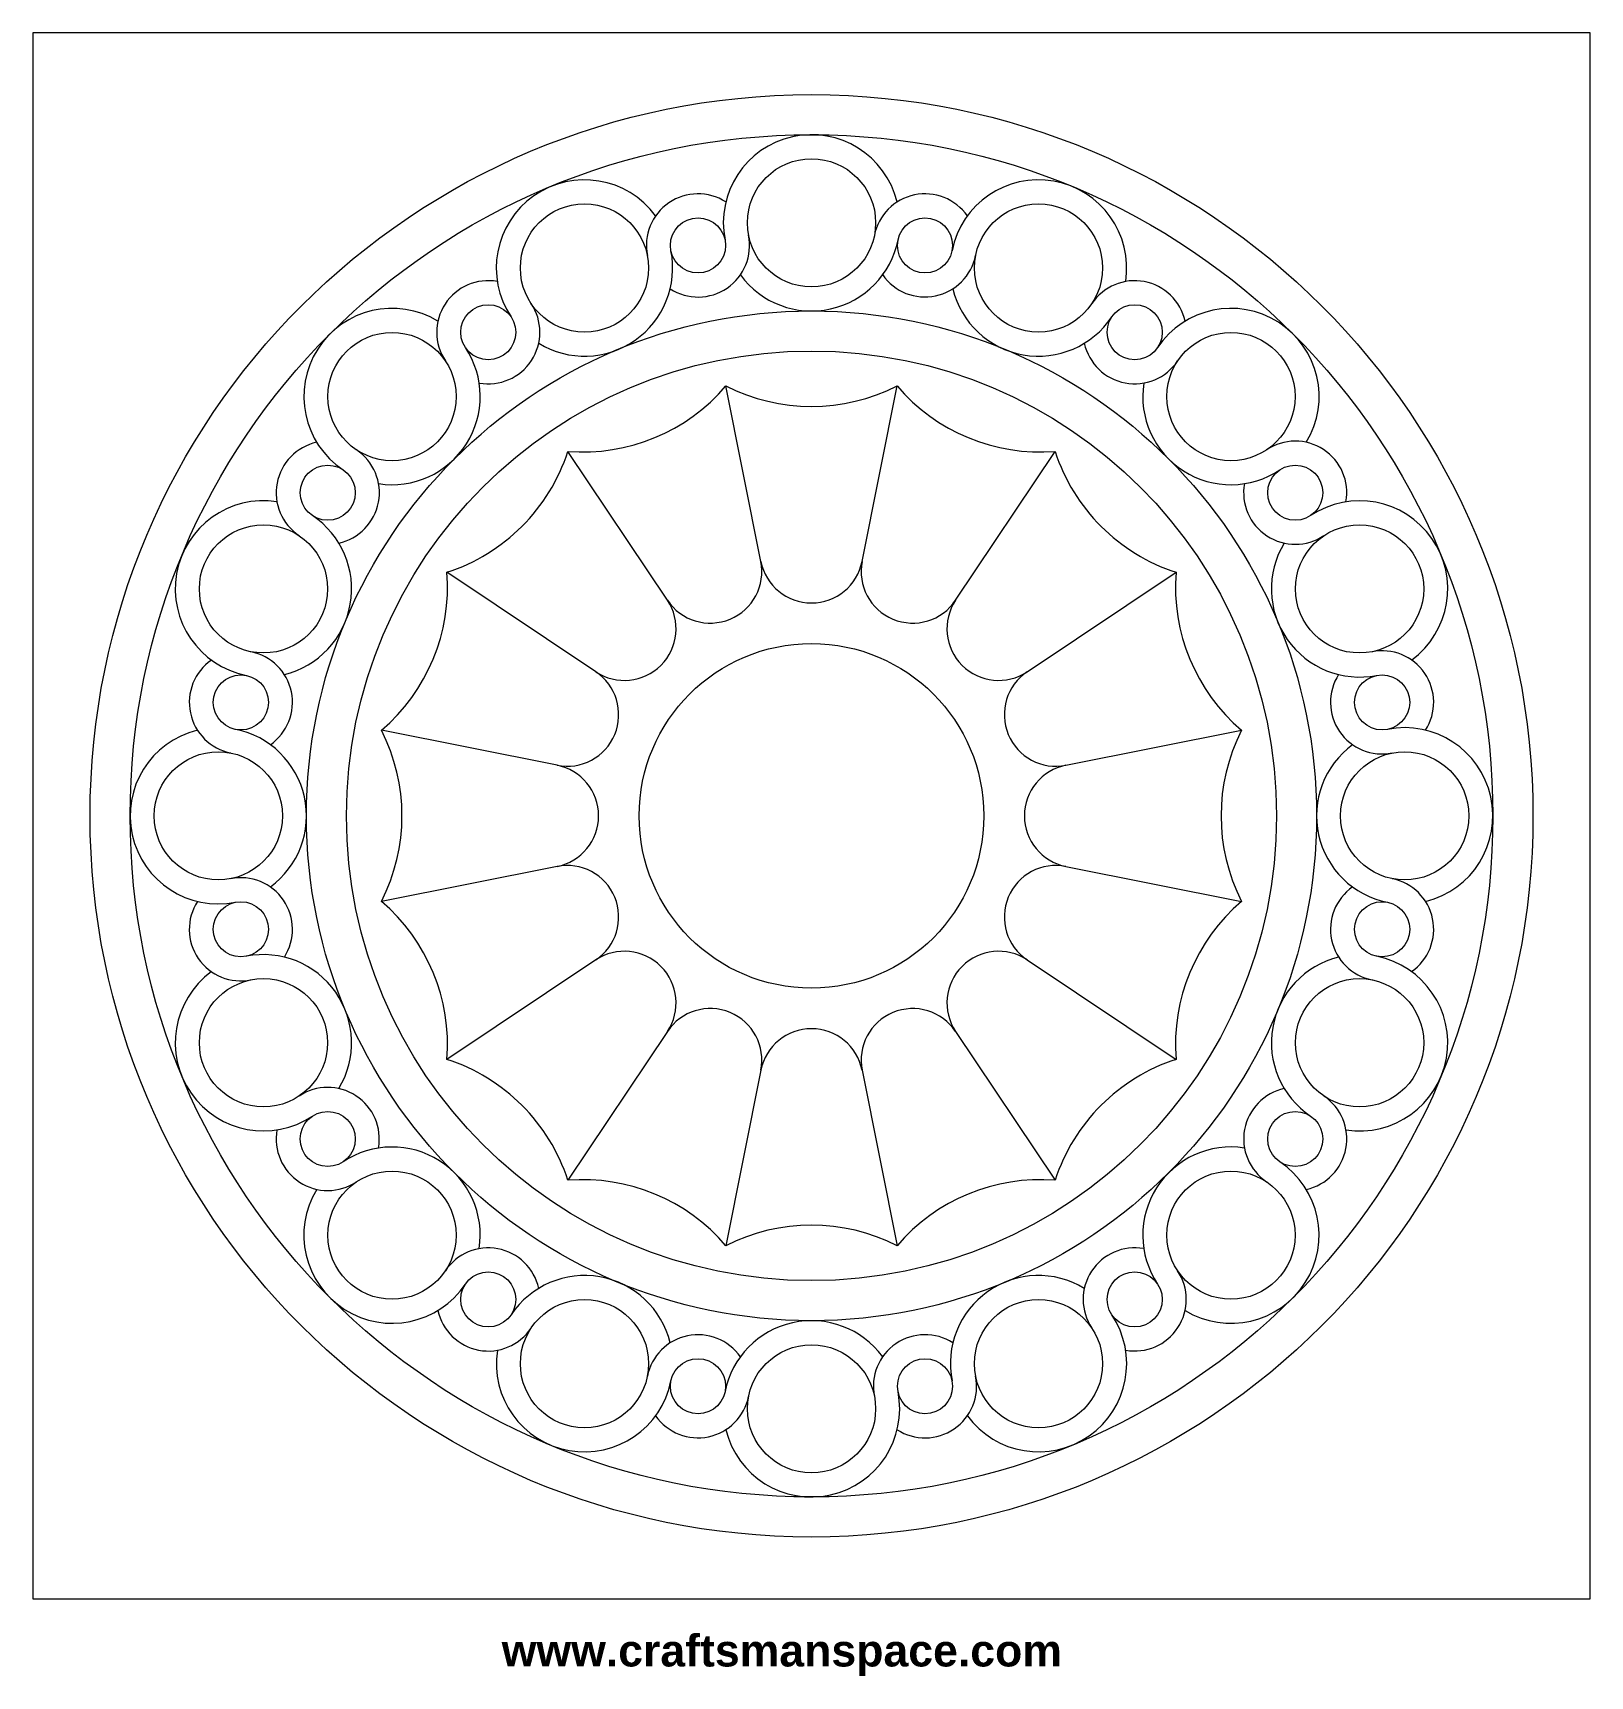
# Model space of a CAD drawing. Header units: millimetres. Extents: x -98 to 98, y -10 to 196.
import ezdxf

# ---------------------------------------------------------------- set-up
doc = ezdxf.new("R2010")
doc.units = ezdxf.units.MM
doc.header["$MEASUREMENT"] = 0
doc.layers.add('Layer 1', color=7, linetype='Continuous')

msp = doc.modelspace()

# ---------------------------------------------------------------- linework, layer by layer
at = {"layer": 'Layer 1', "lineweight": 20}
msp.add_lwpolyline([(-97.54, -0.57), (97.53, -0.57), (97.53, 195.66), (-97.54, 195.66), (-97.54, -0.57)], close=True, dxfattribs=at)
at = {"layer": 'Layer 1', "lineweight": 9}
for points, knots in [([(90.37, 97.54), (90.37, 147.46), (49.91, 187.92), (-0.01, 187.92), (-0.01, 187.92), (-49.92, 187.92), (-90.38, 147.46), (-90.38, 97.54), (-90.38, 97.54), (-90.38, 47.63), (-49.92, 7.17), (-0.01, 7.17), (-0.01, 7.17), (49.91, 7.17), (90.37, 47.63), (90.37, 97.54)], [0, 0, 0, 0, 0.2, 0.2, 0.2, 0.2, 0.4, 0.4, 0.4, 0.4, 0.6, 0.6, 0.6, 0.6, 1, 1, 1, 1]), ([(10.73, 174.47), (9.3, 180.3), (3.48, 183.94), (-2.39, 182.64), (-2.39, 182.64), (-8.26, 181.34), (-12.01, 175.59), (-10.84, 169.7)], [0, 0, 0, 0, 0.333333, 0.333333, 0.333333, 0.333333, 1, 1, 1, 1]), ([(85.35, 97.54), (85.35, 144.68), (47.13, 182.9), (-0.01, 182.9), (-0.01, 182.9), (-47.15, 182.9), (-85.36, 144.68), (-85.36, 97.54), (-85.36, 97.54), (-85.36, 50.4), (-47.15, 12.19), (-0.01, 12.19), (-0.01, 12.19), (47.13, 12.19), (85.35, 50.4), (85.35, 97.54)], [0, 0, 0, 0, 0.2, 0.2, 0.2, 0.2, 0.4, 0.4, 0.4, 0.4, 0.6, 0.6, 0.6, 0.6, 1, 1, 1, 1]), ([(8.03, 171.85), (8.03, 176.29), (4.43, 179.89), (-0.01, 179.89), (-0.01, 179.89), (-4.44, 179.89), (-8.04, 176.29), (-8.04, 171.85), (-8.04, 171.85), (-8.04, 167.42), (-4.44, 163.82), (-0.01, 163.82), (-0.01, 163.82), (4.43, 163.82), (8.03, 167.42), (8.03, 171.85)], [0, 0, 0, 0, 0.2, 0.2, 0.2, 0.2, 0.4, 0.4, 0.4, 0.4, 0.6, 0.6, 0.6, 0.6, 1, 1, 1, 1]), ([(-19.53, 172.72), (-23.08, 177.57), (-29.85, 178.69), (-34.77, 175.25), (-34.77, 175.25), (-39.7, 171.8), (-40.97, 165.06), (-37.63, 160.06)], [0, 0, 0, 0, 0.333333, 0.333333, 0.333333, 0.333333, 1, 1, 1, 1]), ([(39.35, 164.5), (40.27, 170.44), (36.27, 176.03), (30.35, 177.07), (30.35, 177.07), (24.44, 178.12), (18.77, 174.24), (17.6, 168.35)], [0, 0, 0, 0, 0.333333, 0.333333, 0.333333, 0.333333, 1, 1, 1, 1]), ([(-10.74, 174.47), (-12.92, 175.86), (-15.73, 175.82), (-17.87, 174.36), (-17.87, 174.36), (-20.01, 172.9), (-21.07, 170.3), (-20.56, 167.76)], [0, 0, 0, 0, 0.333333, 0.333333, 0.333333, 0.333333, 1, 1, 1, 1]), ([(19.52, 172.72), (18.03, 174.84), (15.43, 175.88), (12.89, 175.35), (12.89, 175.35), (10.35, 174.82), (8.38, 172.83), (7.87, 170.29)], [0, 0, 0, 0, 0.333333, 0.333333, 0.333333, 0.333333, 1, 1, 1, 1]), ([(-20.41, 166.2), (-20.41, 170.63), (-24.01, 174.23), (-28.44, 174.23), (-28.44, 174.23), (-32.88, 174.23), (-36.48, 170.63), (-36.48, 166.2), (-36.48, 166.2), (-36.48, 161.76), (-32.88, 158.16), (-28.44, 158.16), (-28.44, 158.16), (-24.01, 158.16), (-20.41, 161.76), (-20.41, 166.2)], [0, 0, 0, 0, 0.2, 0.2, 0.2, 0.2, 0.4, 0.4, 0.4, 0.4, 0.6, 0.6, 0.6, 0.6, 1, 1, 1, 1]), ([(36.46, 166.2), (36.46, 170.63), (32.87, 174.23), (28.43, 174.23), (28.43, 174.23), (23.99, 174.23), (20.4, 170.63), (20.4, 166.2), (20.4, 166.2), (20.4, 161.76), (23.99, 158.16), (28.43, 158.16), (28.43, 158.16), (32.87, 158.16), (36.46, 161.76), (36.46, 166.2)], [0, 0, 0, 0, 0.2, 0.2, 0.2, 0.2, 0.4, 0.4, 0.4, 0.4, 0.6, 0.6, 0.6, 0.6, 1, 1, 1, 1]), ([(-10.77, 169.02), (-10.77, 170.93), (-12.32, 172.48), (-14.22, 172.48), (-14.22, 172.48), (-16.13, 172.48), (-17.68, 170.93), (-17.68, 169.02), (-17.68, 169.02), (-17.68, 167.12), (-16.13, 165.57), (-14.22, 165.57), (-14.22, 165.57), (-12.32, 165.57), (-10.77, 167.12), (-10.77, 169.02)], [0, 0, 0, 0, 0.2, 0.2, 0.2, 0.2, 0.4, 0.4, 0.4, 0.4, 0.6, 0.6, 0.6, 0.6, 1, 1, 1, 1]), ([(17.66, 169.02), (17.66, 170.93), (16.12, 172.48), (14.21, 172.48), (14.21, 172.48), (12.31, 172.48), (10.76, 170.93), (10.76, 169.02), (10.76, 169.02), (10.76, 167.12), (12.31, 165.57), (14.21, 165.57), (14.21, 165.57), (16.12, 165.57), (17.66, 167.12), (17.66, 169.02)], [0, 0, 0, 0, 0.2, 0.2, 0.2, 0.2, 0.4, 0.4, 0.4, 0.4, 0.6, 0.6, 0.6, 0.6, 1, 1, 1, 1]), ([(-17.71, 163.58), (-15.53, 162.18), (-12.72, 162.22), (-10.58, 163.68), (-10.58, 163.68), (-8.44, 165.15), (-7.38, 167.74), (-7.89, 170.29)], [0, 0, 0, 0, 0.333333, 0.333333, 0.333333, 0.333333, 1, 1, 1, 1]), ([(-8.92, 165.33), (-6.33, 161.79), (-1.9, 160.12), (2.38, 161.07), (2.38, 161.07), (6.66, 162.01), (9.97, 165.4), (10.83, 169.7)], [0, 0, 0, 0, 0.333333, 0.333333, 0.333333, 0.333333, 1, 1, 1, 1]), ([(-34.18, 156.76), (-30.44, 154.48), (-25.7, 154.63), (-22.11, 157.14), (-22.11, 157.14), (-18.52, 159.66), (-16.75, 164.05), (-17.61, 168.35)], [0, 0, 0, 0, 0.333333, 0.333333, 0.333333, 0.333333, 1, 1, 1, 1]), ([(8.91, 165.33), (10.39, 163.2), (13, 162.17), (15.53, 162.7), (15.53, 162.7), (18.07, 163.23), (20.05, 165.22), (20.55, 167.76)], [0, 0, 0, 0, 0.333333, 0.333333, 0.333333, 0.333333, 1, 1, 1, 1]), ([(-39.36, 164.5), (-41.91, 164.96), (-44.49, 163.85), (-45.91, 161.68), (-45.91, 161.68), (-47.32, 159.51), (-47.31, 156.71), (-45.87, 154.55)], [0, 0, 0, 0, 0.333333, 0.333333, 0.333333, 0.333333, 1, 1, 1, 1]), ([(46.8, 159.53), (46.24, 162.06), (44.23, 164.01), (41.68, 164.49), (41.68, 164.49), (39.14, 164.97), (36.55, 163.89), (35.11, 161.73)], [0, 0, 0, 0, 0.333333, 0.333333, 0.333333, 0.333333, 1, 1, 1, 1]), ([(17.7, 163.58), (18.74, 159.32), (22.19, 156.08), (26.51, 155.32), (26.51, 155.32), (30.82, 154.56), (35.18, 156.42), (37.61, 160.06)], [0, 0, 0, 0, 0.333333, 0.333333, 0.333333, 0.333333, 1, 1, 1, 1]), ([(-46.81, 159.53), (-51.94, 162.65), (-58.63, 161.09), (-61.86, 156.03), (-61.86, 156.03), (-65.09, 150.96), (-63.68, 144.24), (-58.69, 140.9)], [0, 0, 0, 0, 0.333333, 0.333333, 0.333333, 0.333333, 1, 1, 1, 1]), ([(63.26, 97.54), (63.26, 132.48), (34.93, 160.81), (-0.01, 160.81), (-0.01, 160.81), (-34.94, 160.81), (-63.27, 132.48), (-63.27, 97.54), (-63.27, 97.54), (-63.27, 62.61), (-34.95, 34.28), (-0.01, 34.28), (-0.01, 34.28), (34.93, 34.28), (63.26, 62.6), (63.26, 97.54)], [0, 0, 0, 0, 0.2, 0.2, 0.2, 0.2, 0.4, 0.4, 0.4, 0.4, 0.6, 0.6, 0.6, 0.6, 1, 1, 1, 1]), ([(-37.05, 158.14), (-37.05, 160.05), (-38.59, 161.59), (-40.5, 161.59), (-40.5, 161.59), (-42.4, 161.59), (-43.95, 160.05), (-43.95, 158.14), (-43.95, 158.14), (-43.95, 156.24), (-42.4, 154.69), (-40.5, 154.69), (-40.5, 154.69), (-38.59, 154.69), (-37.05, 156.24), (-37.05, 158.14)], [0, 0, 0, 0, 0.2, 0.2, 0.2, 0.2, 0.4, 0.4, 0.4, 0.4, 0.6, 0.6, 0.6, 0.6, 1, 1, 1, 1]), ([(-41.63, 151.78), (-39.08, 151.32), (-36.51, 152.43), (-35.09, 154.6), (-35.09, 154.6), (-33.67, 156.77), (-33.68, 159.58), (-35.12, 161.73)], [0, 0, 0, 0, 0.333333, 0.333333, 0.333333, 0.333333, 1, 1, 1, 1]), ([(43.94, 158.14), (43.94, 160.05), (42.39, 161.59), (40.48, 161.59), (40.48, 161.59), (38.58, 161.59), (37.03, 160.05), (37.03, 158.14), (37.03, 158.14), (37.03, 156.24), (38.58, 154.69), (40.48, 154.69), (40.48, 154.69), (42.39, 154.69), (43.94, 156.24), (43.94, 158.14)], [0, 0, 0, 0, 0.2, 0.2, 0.2, 0.2, 0.4, 0.4, 0.4, 0.4, 0.6, 0.6, 0.6, 0.6, 1, 1, 1, 1]), ([(61.98, 144.35), (65.1, 149.48), (63.54, 156.17), (58.48, 159.4), (58.48, 159.4), (53.41, 162.63), (46.69, 161.22), (43.35, 156.22)], [0, 0, 0, 0, 0.333333, 0.333333, 0.333333, 0.333333, 1, 1, 1, 1]), ([(-44.52, 150.09), (-44.52, 154.52), (-48.11, 158.12), (-52.55, 158.12), (-52.55, 158.12), (-56.99, 158.12), (-60.58, 154.52), (-60.58, 150.09), (-60.58, 150.09), (-60.58, 145.65), (-56.99, 142.05), (-52.55, 142.05), (-52.55, 142.05), (-48.11, 142.05), (-44.52, 145.65), (-44.52, 150.09)], [0, 0, 0, 0, 0.2, 0.2, 0.2, 0.2, 0.4, 0.4, 0.4, 0.4, 0.6, 0.6, 0.6, 0.6, 1, 1, 1, 1]), ([(34.17, 156.76), (34.73, 154.23), (36.74, 152.27), (39.28, 151.79), (39.28, 151.79), (41.83, 151.31), (44.42, 152.4), (45.86, 154.55)], [0, 0, 0, 0, 0.333333, 0.333333, 0.333333, 0.333333, 1, 1, 1, 1]), ([(60.57, 150.09), (60.57, 154.52), (56.97, 158.12), (52.54, 158.12), (52.54, 158.12), (48.1, 158.12), (44.5, 154.52), (44.5, 150.09), (44.5, 150.09), (44.5, 145.65), (48.1, 142.05), (52.54, 142.05), (52.54, 142.05), (56.97, 142.05), (60.57, 145.65), (60.57, 150.09)], [0, 0, 0, 0, 0.2, 0.2, 0.2, 0.2, 0.4, 0.4, 0.4, 0.4, 0.6, 0.6, 0.6, 0.6, 1, 1, 1, 1]), ([(58.24, 97.54), (58.24, 129.71), (32.16, 155.79), (-0.01, 155.79), (-0.01, 155.79), (-32.17, 155.79), (-58.25, 129.71), (-58.25, 97.54), (-58.25, 97.54), (-58.25, 65.38), (-32.17, 39.3), (-0.01, 39.3), (-0.01, 39.3), (32.16, 39.3), (58.24, 65.38), (58.24, 97.54)], [0, 0, 0, 0, 0.2, 0.2, 0.2, 0.2, 0.4, 0.4, 0.4, 0.4, 0.6, 0.6, 0.6, 0.6, 1, 1, 1, 1]), ([(-54.24, 139.17), (-49.91, 138.5), (-45.59, 140.45), (-43.24, 144.15), (-43.24, 144.15), (-40.88, 147.84), (-40.93, 152.58), (-43.37, 156.22)], [0, 0, 0, 0, 0.333333, 0.333333, 0.333333, 0.333333, 1, 1, 1, 1]), ([(41.62, 151.78), (40.95, 147.45), (42.9, 143.13), (46.6, 140.77), (46.6, 140.77), (50.29, 138.42), (55.03, 138.47), (58.67, 140.9)], [0, 0, 0, 0, 0.333333, 0.333333, 0.333333, 0.333333, 1, 1, 1, 1]), ([(-61.99, 144.35), (-64.52, 143.79), (-66.47, 141.78), (-66.96, 139.23), (-66.96, 139.23), (-67.44, 136.69), (-66.35, 134.1), (-64.19, 132.66)], [0, 0, 0, 0, 0.333333, 0.333333, 0.333333, 0.333333, 1, 1, 1, 1]), ([(66.95, 136.9), (67.41, 139.45), (66.3, 142.02), (64.13, 143.44), (64.13, 143.44), (61.96, 144.86), (59.16, 144.85), (57, 143.41)], [0, 0, 0, 0, 0.333333, 0.333333, 0.333333, 0.333333, 1, 1, 1, 1]), ([(-59.22, 131.72), (-56.69, 132.28), (-54.73, 134.29), (-54.25, 136.83), (-54.25, 136.83), (-53.77, 139.38), (-54.86, 141.97), (-57.01, 143.41)], [0, 0, 0, 0, 0.333333, 0.333333, 0.333333, 0.333333, 1, 1, 1, 1]), ([(-57.15, 138.03), (-57.15, 139.94), (-58.7, 141.49), (-60.6, 141.49), (-60.6, 141.49), (-62.51, 141.49), (-64.06, 139.94), (-64.06, 138.03), (-64.06, 138.03), (-64.06, 136.13), (-62.51, 134.58), (-60.6, 134.58), (-60.6, 134.58), (-58.7, 134.58), (-57.15, 136.13), (-57.15, 138.03)], [0, 0, 0, 0, 0.2, 0.2, 0.2, 0.2, 0.4, 0.4, 0.4, 0.4, 0.6, 0.6, 0.6, 0.6, 1, 1, 1, 1]), ([(64.04, 138.03), (64.04, 139.94), (62.5, 141.49), (60.59, 141.49), (60.59, 141.49), (58.69, 141.49), (57.14, 139.94), (57.14, 138.03), (57.14, 138.03), (57.14, 136.13), (58.69, 134.58), (60.59, 134.58), (60.59, 134.58), (62.5, 134.58), (64.04, 136.13), (64.04, 138.03)], [0, 0, 0, 0, 0.2, 0.2, 0.2, 0.2, 0.4, 0.4, 0.4, 0.4, 0.6, 0.6, 0.6, 0.6, 1, 1, 1, 1]), ([(54.23, 139.17), (53.77, 136.62), (54.88, 134.04), (57.05, 132.63), (57.05, 132.63), (59.22, 131.21), (62.03, 131.22), (64.18, 132.66)], [0, 0, 0, 0, 0.333333, 0.333333, 0.333333, 0.333333, 1, 1, 1, 1]), ([(75.17, 117.07), (80.02, 120.61), (81.14, 127.39), (77.7, 132.31), (77.7, 132.31), (74.25, 137.24), (67.51, 138.5), (62.51, 135.16)], [0, 0, 0, 0, 0.333333, 0.333333, 0.333333, 0.333333, 1, 1, 1, 1]), ([(-66.97, 136.9), (-72.9, 137.82), (-78.49, 133.82), (-79.54, 127.9), (-79.54, 127.9), (-80.58, 121.99), (-76.71, 116.32), (-70.81, 115.15)], [0, 0, 0, 0, 0.333333, 0.333333, 0.333333, 0.333333, 1, 1, 1, 1]), ([(-60.62, 125.98), (-60.62, 130.42), (-64.22, 134.01), (-68.66, 134.01), (-68.66, 134.01), (-73.09, 134.01), (-76.69, 130.42), (-76.69, 125.98), (-76.69, 125.98), (-76.69, 121.54), (-73.09, 117.95), (-68.66, 117.95), (-68.66, 117.95), (-64.22, 117.95), (-60.62, 121.54), (-60.62, 125.98)], [0, 0, 0, 0, 0.2, 0.2, 0.2, 0.2, 0.4, 0.4, 0.4, 0.4, 0.6, 0.6, 0.6, 0.6, 1, 1, 1, 1]), ([(-66.04, 115.25), (-61.79, 116.29), (-58.54, 119.74), (-57.78, 124.06), (-57.78, 124.06), (-57.02, 128.37), (-58.88, 132.73), (-62.52, 135.16)], [0, 0, 0, 0, 0.333333, 0.333333, 0.333333, 0.333333, 1, 1, 1, 1]), ([(76.68, 125.98), (76.68, 130.42), (73.08, 134.01), (68.65, 134.01), (68.65, 134.01), (64.21, 134.01), (60.61, 130.42), (60.61, 125.98), (60.61, 125.98), (60.61, 121.54), (64.21, 117.95), (68.65, 117.95), (68.65, 117.95), (73.08, 117.95), (76.68, 121.54), (76.68, 125.98)], [0, 0, 0, 0, 0.2, 0.2, 0.2, 0.2, 0.4, 0.4, 0.4, 0.4, 0.6, 0.6, 0.6, 0.6, 1, 1, 1, 1]), ([(59.21, 131.72), (56.93, 127.98), (57.08, 123.24), (59.59, 119.65), (59.59, 119.65), (62.11, 116.06), (66.5, 114.29), (70.8, 115.15)], [0, 0, 0, 0, 0.333333, 0.333333, 0.333333, 0.333333, 1, 1, 1, 1]), ([(-18.06, 124.57), (-16.35, 122), (-13.06, 121.01), (-10.21, 122.19), (-10.21, 122.19), (-7.36, 123.37), (-5.74, 126.4), (-6.35, 129.42)], [0, 0, 0, 0, 0.333333, 0.333333, 0.333333, 0.333333, 1, 1, 1, 1]), ([(-6.35, 129.42), (-5.74, 126.4), (-3.09, 124.22), (-0.01, 124.22), (-0.01, 124.22), (3.08, 124.22), (5.73, 126.4), (6.33, 129.42)], [0, 0, 0, 0, 0.333333, 0.333333, 0.333333, 0.333333, 1, 1, 1, 1]), ([(6.33, 129.42), (5.73, 126.4), (7.35, 123.37), (10.2, 122.19), (10.2, 122.19), (13.05, 121.01), (16.34, 122), (18.05, 124.57)], [0, 0, 0, 0, 0.333333, 0.333333, 0.333333, 0.333333, 1, 1, 1, 1]), ([(-27.03, 115.6), (-24.47, 113.89), (-21.05, 114.22), (-18.87, 116.4), (-18.87, 116.4), (-16.69, 118.59), (-16.35, 122), (-18.06, 124.57)], [0, 0, 0, 0, 0.333333, 0.333333, 0.333333, 0.333333, 1, 1, 1, 1]), ([(18.05, 124.57), (16.34, 122), (16.67, 118.59), (18.85, 116.4), (18.85, 116.4), (21.04, 114.22), (24.45, 113.89), (27.02, 115.6)], [0, 0, 0, 0, 0.333333, 0.333333, 0.333333, 0.333333, 1, 1, 1, 1]), ([(-67.79, 106.46), (-65.67, 107.94), (-64.63, 110.55), (-65.16, 113.08), (-65.16, 113.08), (-65.69, 115.62), (-67.68, 117.6), (-70.23, 118.1)], [0, 0, 0, 0, 0.333333, 0.333333, 0.333333, 0.333333, 1, 1, 1, 1]), ([(21.58, 97.54), (21.58, 109.47), (11.92, 119.13), (-0.01, 119.13), (-0.01, 119.13), (-11.93, 119.13), (-21.6, 109.47), (-21.6, 97.54), (-21.6, 97.54), (-21.6, 85.62), (-11.93, 75.95), (-0.01, 75.95), (-0.01, 75.95), (11.92, 75.95), (21.58, 85.62), (21.58, 97.54)], [0, 0, 0, 0, 0.2, 0.2, 0.2, 0.2, 0.4, 0.4, 0.4, 0.4, 0.6, 0.6, 0.6, 0.6, 1, 1, 1, 1]), ([(76.92, 108.28), (78.31, 110.46), (78.27, 113.26), (76.81, 115.4), (76.81, 115.4), (75.35, 117.55), (72.75, 118.61), (70.21, 118.1)], [0, 0, 0, 0, 0.333333, 0.333333, 0.333333, 0.333333, 1, 1, 1, 1]), ([(-75.18, 117.07), (-77.31, 115.58), (-78.34, 112.98), (-77.81, 110.44), (-77.81, 110.44), (-77.28, 107.9), (-75.29, 105.93), (-72.75, 105.42)], [0, 0, 0, 0, 0.333333, 0.333333, 0.333333, 0.333333, 1, 1, 1, 1]), ([(-31.88, 103.88), (-28.86, 103.28), (-25.83, 104.9), (-24.65, 107.75), (-24.65, 107.75), (-23.47, 110.6), (-24.47, 113.89), (-27.03, 115.6)], [0, 0, 0, 0, 0.333333, 0.333333, 0.333333, 0.333333, 1, 1, 1, 1]), ([(27.02, 115.6), (24.45, 113.89), (23.46, 110.6), (24.64, 107.75), (24.64, 107.75), (25.82, 104.9), (28.85, 103.28), (31.87, 103.88)], [0, 0, 0, 0, 0.333333, 0.333333, 0.333333, 0.333333, 1, 1, 1, 1]), ([(-68.04, 111.76), (-68.04, 113.67), (-69.58, 115.21), (-71.49, 115.21), (-71.49, 115.21), (-73.39, 115.21), (-74.94, 113.67), (-74.94, 111.76), (-74.94, 111.76), (-74.94, 109.86), (-73.39, 108.31), (-71.49, 108.31), (-71.49, 108.31), (-69.58, 108.31), (-68.04, 109.86), (-68.04, 111.76)], [0, 0, 0, 0, 0.2, 0.2, 0.2, 0.2, 0.4, 0.4, 0.4, 0.4, 0.6, 0.6, 0.6, 0.6, 1, 1, 1, 1]), ([(66.03, 115.25), (64.63, 113.07), (64.67, 110.26), (66.13, 108.12), (66.13, 108.12), (67.6, 105.98), (70.19, 104.92), (72.73, 105.42)], [0, 0, 0, 0, 0.333333, 0.333333, 0.333333, 0.333333, 1, 1, 1, 1]), ([(74.93, 111.76), (74.93, 113.67), (73.38, 115.21), (71.47, 115.21), (71.47, 115.21), (69.57, 115.21), (68.02, 113.67), (68.02, 111.76), (68.02, 111.76), (68.02, 109.86), (69.57, 108.31), (71.47, 108.31), (71.47, 108.31), (73.38, 108.31), (74.93, 109.86), (74.93, 111.76)], [0, 0, 0, 0, 0.2, 0.2, 0.2, 0.2, 0.4, 0.4, 0.4, 0.4, 0.6, 0.6, 0.6, 0.6, 1, 1, 1, 1]), ([(76.92, 86.81), (82.75, 88.23), (86.38, 94.06), (85.09, 99.93), (85.09, 99.93), (83.79, 105.8), (78.04, 109.55), (72.15, 108.38)], [0, 0, 0, 0, 0.333333, 0.333333, 0.333333, 0.333333, 1, 1, 1, 1]), ([(-76.93, 108.28), (-82.77, 106.85), (-86.4, 101.03), (-85.1, 95.16), (-85.1, 95.16), (-83.8, 89.29), (-78.05, 85.54), (-72.16, 86.71)], [0, 0, 0, 0, 0.333333, 0.333333, 0.333333, 0.333333, 1, 1, 1, 1]), ([(-67.79, 88.63), (-64.26, 91.22), (-62.58, 95.65), (-63.53, 99.93), (-63.53, 99.93), (-64.48, 104.21), (-67.86, 107.52), (-72.16, 108.38)], [0, 0, 0, 0, 0.333333, 0.333333, 0.333333, 0.333333, 1, 1, 1, 1]), ([(-66.28, 97.54), (-66.28, 101.98), (-69.88, 105.58), (-74.31, 105.58), (-74.31, 105.58), (-78.75, 105.58), (-82.35, 101.98), (-82.35, 97.54), (-82.35, 97.54), (-82.35, 93.11), (-78.75, 89.51), (-74.31, 89.51), (-74.31, 89.51), (-69.88, 89.51), (-66.28, 93.11), (-66.28, 97.54)], [0, 0, 0, 0, 0.2, 0.2, 0.2, 0.2, 0.4, 0.4, 0.4, 0.4, 0.6, 0.6, 0.6, 0.6, 1, 1, 1, 1]), ([(67.78, 106.46), (64.24, 103.87), (62.57, 99.44), (63.52, 95.16), (63.52, 95.16), (64.46, 90.88), (67.85, 87.57), (72.15, 86.71)], [0, 0, 0, 0, 0.333333, 0.333333, 0.333333, 0.333333, 1, 1, 1, 1]), ([(82.34, 97.54), (82.34, 101.98), (78.74, 105.58), (74.3, 105.58), (74.3, 105.58), (69.87, 105.58), (66.27, 101.98), (66.27, 97.54), (66.27, 97.54), (66.27, 93.11), (69.87, 89.51), (74.3, 89.51), (74.3, 89.51), (78.74, 89.51), (82.34, 93.11), (82.34, 97.54)], [0, 0, 0, 0, 0.2, 0.2, 0.2, 0.2, 0.4, 0.4, 0.4, 0.4, 0.6, 0.6, 0.6, 0.6, 1, 1, 1, 1]), ([(-31.88, 91.2), (-28.86, 91.81), (-26.68, 94.46), (-26.68, 97.54), (-26.68, 97.54), (-26.68, 100.63), (-28.86, 103.28), (-31.88, 103.88)], [0, 0, 0, 0, 0.333333, 0.333333, 0.333333, 0.333333, 1, 1, 1, 1]), ([(31.87, 103.88), (28.85, 103.28), (26.67, 100.63), (26.67, 97.54), (26.67, 97.54), (26.67, 94.46), (28.85, 91.81), (31.87, 91.2)], [0, 0, 0, 0, 0.333333, 0.333333, 0.333333, 0.333333, 1, 1, 1, 1]), ([(-27.03, 79.49), (-24.47, 81.2), (-23.47, 84.49), (-24.65, 87.34), (-24.65, 87.34), (-25.83, 90.19), (-28.86, 91.81), (-31.88, 91.2)], [0, 0, 0, 0, 0.333333, 0.333333, 0.333333, 0.333333, 1, 1, 1, 1]), ([(31.87, 91.2), (28.85, 91.81), (25.82, 90.19), (24.64, 87.34), (24.64, 87.34), (23.46, 84.49), (24.45, 81.2), (27.02, 79.49)], [0, 0, 0, 0, 0.333333, 0.333333, 0.333333, 0.333333, 1, 1, 1, 1]), ([(-66.04, 79.84), (-64.65, 82.02), (-64.69, 84.83), (-66.15, 86.97), (-66.15, 86.97), (-67.61, 89.11), (-70.21, 90.17), (-72.75, 89.67)], [0, 0, 0, 0, 0.333333, 0.333333, 0.333333, 0.333333, 1, 1, 1, 1]), ([(67.78, 88.63), (65.65, 87.15), (64.62, 84.54), (65.15, 82), (65.15, 82), (65.68, 79.47), (67.67, 77.49), (70.21, 76.99)], [0, 0, 0, 0, 0.333333, 0.333333, 0.333333, 0.333333, 1, 1, 1, 1]), ([(75.17, 78.02), (77.29, 79.5), (78.33, 82.11), (77.8, 84.65), (77.8, 84.65), (77.27, 87.18), (75.28, 89.16), (72.73, 89.67)], [0, 0, 0, 0, 0.333333, 0.333333, 0.333333, 0.333333, 1, 1, 1, 1]), ([(-76.93, 86.81), (-78.33, 84.63), (-78.29, 81.82), (-76.83, 79.68), (-76.83, 79.68), (-75.36, 77.54), (-72.77, 76.48), (-70.23, 76.99)], [0, 0, 0, 0, 0.333333, 0.333333, 0.333333, 0.333333, 1, 1, 1, 1]), ([(-68.04, 83.33), (-68.04, 85.23), (-69.58, 86.78), (-71.49, 86.78), (-71.49, 86.78), (-73.39, 86.78), (-74.94, 85.23), (-74.94, 83.33), (-74.94, 83.33), (-74.94, 81.42), (-73.39, 79.87), (-71.49, 79.87), (-71.49, 79.87), (-69.58, 79.87), (-68.04, 81.42), (-68.04, 83.33)], [0, 0, 0, 0, 0.2, 0.2, 0.2, 0.2, 0.4, 0.4, 0.4, 0.4, 0.6, 0.6, 0.6, 0.6, 1, 1, 1, 1]), ([(74.93, 83.33), (74.93, 85.23), (73.38, 86.78), (71.47, 86.78), (71.47, 86.78), (69.57, 86.78), (68.02, 85.23), (68.02, 83.33), (68.02, 83.33), (68.02, 81.42), (69.57, 79.87), (71.47, 79.87), (71.47, 79.87), (73.38, 79.87), (74.93, 81.42), (74.93, 83.33)], [0, 0, 0, 0, 0.2, 0.2, 0.2, 0.2, 0.4, 0.4, 0.4, 0.4, 0.6, 0.6, 0.6, 0.6, 1, 1, 1, 1]), ([(-59.22, 63.37), (-56.94, 67.11), (-57.1, 71.85), (-59.61, 75.44), (-59.61, 75.44), (-62.12, 79.03), (-66.51, 80.8), (-70.81, 79.94)], [0, 0, 0, 0, 0.333333, 0.333333, 0.333333, 0.333333, 1, 1, 1, 1]), ([(-18.06, 70.52), (-16.35, 73.08), (-16.69, 76.5), (-18.87, 78.68), (-18.87, 78.68), (-21.05, 80.86), (-24.47, 81.2), (-27.03, 79.49)], [0, 0, 0, 0, 0.333333, 0.333333, 0.333333, 0.333333, 1, 1, 1, 1]), ([(27.02, 79.49), (24.45, 81.2), (21.04, 80.86), (18.85, 78.68), (18.85, 78.68), (16.67, 76.5), (16.34, 73.08), (18.05, 70.52)], [0, 0, 0, 0, 0.333333, 0.333333, 0.333333, 0.333333, 1, 1, 1, 1]), ([(66.03, 79.84), (61.77, 78.8), (58.53, 75.35), (57.77, 71.03), (57.77, 71.03), (57.01, 66.72), (58.87, 62.36), (62.51, 59.92)], [0, 0, 0, 0, 0.333333, 0.333333, 0.333333, 0.333333, 1, 1, 1, 1]), ([(66.95, 58.19), (72.89, 57.27), (78.48, 61.27), (79.52, 67.18), (79.52, 67.18), (80.57, 73.1), (76.69, 78.77), (70.8, 79.94)], [0, 0, 0, 0, 0.333333, 0.333333, 0.333333, 0.333333, 1, 1, 1, 1]), ([(-75.18, 78.02), (-80.03, 74.47), (-81.15, 67.7), (-77.71, 62.78), (-77.71, 62.78), (-74.27, 57.85), (-67.52, 56.58), (-62.52, 59.92)], [0, 0, 0, 0, 0.333333, 0.333333, 0.333333, 0.333333, 1, 1, 1, 1]), ([(-60.62, 69.11), (-60.62, 73.54), (-64.22, 77.14), (-68.66, 77.14), (-68.66, 77.14), (-73.09, 77.14), (-76.69, 73.54), (-76.69, 69.11), (-76.69, 69.11), (-76.69, 64.67), (-73.09, 61.07), (-68.66, 61.07), (-68.66, 61.07), (-64.22, 61.07), (-60.62, 64.67), (-60.62, 69.11)], [0, 0, 0, 0, 0.2, 0.2, 0.2, 0.2, 0.4, 0.4, 0.4, 0.4, 0.6, 0.6, 0.6, 0.6, 1, 1, 1, 1]), ([(76.68, 69.11), (76.68, 73.54), (73.08, 77.14), (68.65, 77.14), (68.65, 77.14), (64.21, 77.14), (60.61, 73.54), (60.61, 69.11), (60.61, 69.11), (60.61, 64.67), (64.21, 61.07), (68.65, 61.07), (68.65, 61.07), (73.08, 61.07), (76.68, 64.67), (76.68, 69.11)], [0, 0, 0, 0, 0.2, 0.2, 0.2, 0.2, 0.4, 0.4, 0.4, 0.4, 0.6, 0.6, 0.6, 0.6, 1, 1, 1, 1]), ([(-6.35, 65.67), (-5.74, 68.69), (-7.36, 71.72), (-10.21, 72.9), (-10.21, 72.9), (-13.06, 74.08), (-16.35, 73.09), (-18.06, 70.52)], [0, 0, 0, 0, 0.333333, 0.333333, 0.333333, 0.333333, 1, 1, 1, 1]), ([(18.05, 70.52), (16.34, 73.08), (13.05, 74.08), (10.2, 72.9), (10.2, 72.9), (7.35, 71.72), (5.73, 68.69), (6.33, 65.67)], [0, 0, 0, 0, 0.333333, 0.333333, 0.333333, 0.333333, 1, 1, 1, 1]), ([(6.33, 65.67), (5.73, 68.69), (3.08, 70.87), (-0.01, 70.87), (-0.01, 70.87), (-3.09, 70.87), (-5.74, 68.69), (-6.35, 65.67)], [0, 0, 0, 0, 0.333333, 0.333333, 0.333333, 0.333333, 1, 1, 1, 1]), ([(-54.24, 55.92), (-53.79, 58.47), (-54.9, 61.04), (-57.07, 62.46), (-57.07, 62.46), (-59.23, 63.88), (-62.04, 63.87), (-64.19, 62.43)], [0, 0, 0, 0, 0.333333, 0.333333, 0.333333, 0.333333, 1, 1, 1, 1]), ([(59.21, 63.37), (56.68, 62.81), (54.72, 60.8), (54.24, 58.25), (54.24, 58.25), (53.76, 55.71), (54.85, 53.12), (57, 51.68)], [0, 0, 0, 0, 0.333333, 0.333333, 0.333333, 0.333333, 1, 1, 1, 1]), ([(61.98, 50.74), (64.51, 51.29), (66.46, 53.31), (66.94, 55.85), (66.94, 55.85), (67.42, 58.4), (66.34, 60.99), (64.18, 62.43)], [0, 0, 0, 0, 0.333333, 0.333333, 0.333333, 0.333333, 1, 1, 1, 1]), ([(-57.15, 57.05), (-57.15, 58.96), (-58.7, 60.5), (-60.6, 60.5), (-60.6, 60.5), (-62.51, 60.5), (-64.06, 58.96), (-64.06, 57.05), (-64.06, 57.05), (-64.06, 55.15), (-62.51, 53.6), (-60.6, 53.6), (-60.6, 53.6), (-58.7, 53.6), (-57.15, 55.15), (-57.15, 57.05)], [0, 0, 0, 0, 0.2, 0.2, 0.2, 0.2, 0.4, 0.4, 0.4, 0.4, 0.6, 0.6, 0.6, 0.6, 1, 1, 1, 1]), ([(64.04, 57.05), (64.04, 58.96), (62.5, 60.5), (60.59, 60.5), (60.59, 60.5), (58.69, 60.5), (57.14, 58.96), (57.14, 57.05), (57.14, 57.05), (57.14, 55.15), (58.69, 53.6), (60.59, 53.6), (60.59, 53.6), (62.5, 53.6), (64.04, 55.15), (64.04, 57.05)], [0, 0, 0, 0, 0.2, 0.2, 0.2, 0.2, 0.4, 0.4, 0.4, 0.4, 0.6, 0.6, 0.6, 0.6, 1, 1, 1, 1]), ([(-66.97, 58.19), (-67.42, 55.64), (-66.31, 53.06), (-64.14, 51.65), (-64.14, 51.65), (-61.97, 50.23), (-59.17, 50.24), (-57.01, 51.68)], [0, 0, 0, 0, 0.333333, 0.333333, 0.333333, 0.333333, 1, 1, 1, 1]), ([(-41.63, 43.31), (-40.96, 47.64), (-42.92, 51.96), (-46.61, 54.31), (-46.61, 54.31), (-50.3, 56.67), (-55.04, 56.62), (-58.69, 54.18)], [0, 0, 0, 0, 0.333333, 0.333333, 0.333333, 0.333333, 1, 1, 1, 1]), ([(54.23, 55.92), (49.9, 56.59), (45.58, 54.63), (43.22, 50.94), (43.22, 50.94), (40.87, 47.25), (40.92, 42.51), (43.35, 38.86)], [0, 0, 0, 0, 0.333333, 0.333333, 0.333333, 0.333333, 1, 1, 1, 1]), ([(46.8, 35.56), (51.93, 32.44), (58.62, 33.99), (61.85, 39.06), (61.85, 39.06), (65.08, 44.13), (63.67, 50.85), (58.67, 54.18)], [0, 0, 0, 0, 0.333333, 0.333333, 0.333333, 0.333333, 1, 1, 1, 1]), ([(-44.52, 45), (-44.52, 49.44), (-48.11, 53.03), (-52.55, 53.03), (-52.55, 53.03), (-56.99, 53.03), (-60.58, 49.44), (-60.58, 45), (-60.58, 45), (-60.58, 40.56), (-56.99, 36.97), (-52.55, 36.97), (-52.55, 36.97), (-48.11, 36.97), (-44.52, 40.56), (-44.52, 45)], [0, 0, 0, 0, 0.2, 0.2, 0.2, 0.2, 0.4, 0.4, 0.4, 0.4, 0.6, 0.6, 0.6, 0.6, 1, 1, 1, 1]), ([(60.57, 45), (60.57, 49.44), (56.97, 53.03), (52.54, 53.03), (52.54, 53.03), (48.1, 53.03), (44.5, 49.44), (44.5, 45), (44.5, 45), (44.5, 40.56), (48.1, 36.97), (52.54, 36.97), (52.54, 36.97), (56.97, 36.97), (60.57, 40.56), (60.57, 45)], [0, 0, 0, 0, 0.2, 0.2, 0.2, 0.2, 0.4, 0.4, 0.4, 0.4, 0.6, 0.6, 0.6, 0.6, 1, 1, 1, 1]), ([(-61.99, 50.74), (-65.11, 45.61), (-63.56, 38.92), (-58.49, 35.69), (-58.49, 35.69), (-53.42, 32.46), (-46.7, 33.87), (-43.37, 38.86)], [0, 0, 0, 0, 0.333333, 0.333333, 0.333333, 0.333333, 1, 1, 1, 1]), ([(-34.18, 38.33), (-34.74, 40.86), (-36.75, 42.82), (-39.3, 43.3), (-39.3, 43.3), (-41.84, 43.78), (-44.43, 42.69), (-45.87, 40.54)], [0, 0, 0, 0, 0.333333, 0.333333, 0.333333, 0.333333, 1, 1, 1, 1]), ([(41.62, 43.31), (39.07, 43.76), (36.49, 42.65), (35.08, 40.48), (35.08, 40.48), (33.66, 38.32), (33.67, 35.51), (35.11, 33.36)], [0, 0, 0, 0, 0.333333, 0.333333, 0.333333, 0.333333, 1, 1, 1, 1]), ([(-37.05, 36.95), (-37.05, 38.85), (-38.59, 40.4), (-40.5, 40.4), (-40.5, 40.4), (-42.4, 40.4), (-43.95, 38.85), (-43.95, 36.95), (-43.95, 36.95), (-43.95, 35.04), (-42.4, 33.5), (-40.5, 33.5), (-40.5, 33.5), (-38.59, 33.5), (-37.05, 35.04), (-37.05, 36.95)], [0, 0, 0, 0, 0.2, 0.2, 0.2, 0.2, 0.4, 0.4, 0.4, 0.4, 0.6, 0.6, 0.6, 0.6, 1, 1, 1, 1]), ([(-17.71, 31.51), (-18.75, 35.76), (-22.2, 39.01), (-26.52, 39.77), (-26.52, 39.77), (-30.83, 40.53), (-35.19, 38.67), (-37.63, 35.03)], [0, 0, 0, 0, 0.333333, 0.333333, 0.333333, 0.333333, 1, 1, 1, 1]), ([(34.17, 38.33), (30.43, 40.61), (25.69, 40.46), (22.1, 37.94), (22.1, 37.94), (18.51, 35.43), (16.74, 31.03), (17.6, 26.74)], [0, 0, 0, 0, 0.333333, 0.333333, 0.333333, 0.333333, 1, 1, 1, 1]), ([(43.94, 36.95), (43.94, 38.85), (42.39, 40.4), (40.48, 40.4), (40.48, 40.4), (38.58, 40.4), (37.03, 38.85), (37.03, 36.95), (37.03, 36.95), (37.03, 35.04), (38.58, 33.5), (40.48, 33.5), (40.48, 33.5), (42.39, 33.5), (43.94, 35.04), (43.94, 36.95)], [0, 0, 0, 0, 0.2, 0.2, 0.2, 0.2, 0.4, 0.4, 0.4, 0.4, 0.6, 0.6, 0.6, 0.6, 1, 1, 1, 1]), ([(39.35, 30.58), (41.9, 30.13), (44.47, 31.24), (45.89, 33.41), (45.89, 33.41), (47.31, 35.58), (47.3, 38.38), (45.86, 40.54)], [0, 0, 0, 0, 0.333333, 0.333333, 0.333333, 0.333333, 1, 1, 1, 1]), ([(-46.81, 35.56), (-46.26, 33.03), (-44.24, 31.08), (-41.7, 30.59), (-41.7, 30.59), (-39.15, 30.11), (-36.56, 31.2), (-35.12, 33.36)], [0, 0, 0, 0, 0.333333, 0.333333, 0.333333, 0.333333, 1, 1, 1, 1]), ([(-20.41, 28.89), (-20.41, 33.33), (-24.01, 36.93), (-28.44, 36.93), (-28.44, 36.93), (-32.88, 36.93), (-36.48, 33.33), (-36.48, 28.89), (-36.48, 28.89), (-36.48, 24.46), (-32.88, 20.86), (-28.44, 20.86), (-28.44, 20.86), (-24.01, 20.86), (-20.41, 24.46), (-20.41, 28.89)], [0, 0, 0, 0, 0.2, 0.2, 0.2, 0.2, 0.4, 0.4, 0.4, 0.4, 0.6, 0.6, 0.6, 0.6, 1, 1, 1, 1]), ([(19.52, 22.37), (23.06, 17.52), (29.84, 16.4), (34.76, 19.84), (34.76, 19.84), (39.69, 23.28), (40.95, 30.03), (37.61, 35.03)], [0, 0, 0, 0, 0.333333, 0.333333, 0.333333, 0.333333, 1, 1, 1, 1]), ([(36.46, 28.89), (36.46, 33.33), (32.87, 36.93), (28.43, 36.93), (28.43, 36.93), (23.99, 36.93), (20.4, 33.33), (20.4, 28.89), (20.4, 28.89), (20.4, 24.46), (23.99, 20.86), (28.43, 20.86), (28.43, 20.86), (32.87, 20.86), (36.46, 24.46), (36.46, 28.89)], [0, 0, 0, 0, 0.2, 0.2, 0.2, 0.2, 0.4, 0.4, 0.4, 0.4, 0.6, 0.6, 0.6, 0.6, 1, 1, 1, 1]), ([(8.91, 29.76), (6.32, 33.29), (1.89, 34.97), (-2.39, 34.02), (-2.39, 34.02), (-6.67, 33.07), (-9.98, 29.69), (-10.84, 25.39)], [0, 0, 0, 0, 0.333333, 0.333333, 0.333333, 0.333333, 1, 1, 1, 1]), ([(-8.92, 29.76), (-10.4, 31.88), (-13.01, 32.92), (-15.55, 32.39), (-15.55, 32.39), (-18.08, 31.86), (-20.06, 29.87), (-20.56, 27.32)], [0, 0, 0, 0, 0.333333, 0.333333, 0.333333, 0.333333, 1, 1, 1, 1]), ([(8.03, 23.24), (8.03, 27.67), (4.43, 31.27), (-0.01, 31.27), (-0.01, 31.27), (-4.44, 31.27), (-8.04, 27.67), (-8.04, 23.24), (-8.04, 23.24), (-8.04, 18.8), (-4.44, 15.2), (-0.01, 15.2), (-0.01, 15.2), (4.43, 15.2), (8.03, 18.8), (8.03, 23.24)], [0, 0, 0, 0, 0.2, 0.2, 0.2, 0.2, 0.4, 0.4, 0.4, 0.4, 0.6, 0.6, 0.6, 0.6, 1, 1, 1, 1]), ([(17.7, 31.51), (15.52, 32.9), (12.71, 32.86), (10.57, 31.4), (10.57, 31.4), (8.43, 29.94), (7.37, 27.34), (7.87, 24.8)], [0, 0, 0, 0, 0.333333, 0.333333, 0.333333, 0.333333, 1, 1, 1, 1]), ([(-39.36, 30.58), (-40.28, 24.65), (-36.28, 19.06), (-30.37, 18.02), (-30.37, 18.02), (-24.45, 16.97), (-18.78, 20.84), (-17.61, 26.74)], [0, 0, 0, 0, 0.333333, 0.333333, 0.333333, 0.333333, 1, 1, 1, 1]), ([(-10.77, 26.06), (-10.77, 27.97), (-12.32, 29.51), (-14.22, 29.51), (-14.22, 29.51), (-16.13, 29.51), (-17.68, 27.97), (-17.68, 26.06), (-17.68, 26.06), (-17.68, 24.16), (-16.13, 22.61), (-14.22, 22.61), (-14.22, 22.61), (-12.32, 22.61), (-10.77, 24.16), (-10.77, 26.06)], [0, 0, 0, 0, 0.2, 0.2, 0.2, 0.2, 0.4, 0.4, 0.4, 0.4, 0.6, 0.6, 0.6, 0.6, 1, 1, 1, 1]), ([(17.66, 26.06), (17.66, 27.97), (16.12, 29.51), (14.21, 29.51), (14.21, 29.51), (12.31, 29.51), (10.76, 27.97), (10.76, 26.06), (10.76, 26.06), (10.76, 24.16), (12.31, 22.61), (14.21, 22.61), (14.21, 22.61), (16.12, 22.61), (17.66, 24.16), (17.66, 26.06)], [0, 0, 0, 0, 0.2, 0.2, 0.2, 0.2, 0.4, 0.4, 0.4, 0.4, 0.6, 0.6, 0.6, 0.6, 1, 1, 1, 1]), ([(10.73, 20.62), (12.91, 19.22), (15.71, 19.26), (17.85, 20.72), (17.85, 20.72), (20, 22.19), (21.06, 24.78), (20.55, 27.32)], [0, 0, 0, 0, 0.333333, 0.333333, 0.333333, 0.333333, 1, 1, 1, 1]), ([(-19.53, 22.37), (-18.05, 20.24), (-15.44, 19.21), (-12.9, 19.74), (-12.9, 19.74), (-10.37, 20.27), (-8.39, 22.26), (-7.89, 24.8)], [0, 0, 0, 0, 0.333333, 0.333333, 0.333333, 0.333333, 1, 1, 1, 1]), ([(-10.74, 20.62), (-9.32, 14.78), (-3.49, 11.15), (2.38, 12.45), (2.38, 12.45), (8.25, 13.75), (12, 19.5), (10.83, 25.39)], [0, 0, 0, 0, 0.333333, 0.333333, 0.333333, 0.333333, 1, 1, 1, 1])]:
    msp.add_open_spline(points, degree=3, knots=knots, dxfattribs=at)
for points in [[(-30.52, 143.21), (-22.99, 142.63), (-15.63, 145.67), (-10.72, 151.41)], [(-6.35, 129.42), (-6.35, 129.42), (-10.72, 151.41), (-10.72, 151.41)], [(-10.72, 151.41), (-3.99, 147.99), (3.98, 147.99), (10.71, 151.41)], [(6.33, 129.42), (6.33, 129.42), (10.71, 151.41), (10.71, 151.41)], [(10.71, 151.41), (15.62, 145.67), (22.98, 142.63), (30.51, 143.21)], [(-45.67, 128.06), (-38.49, 130.4), (-32.86, 136.03), (-30.52, 143.21)], [(-18.06, 124.57), (-18.06, 124.57), (-30.52, 143.21), (-30.52, 143.21)], [(18.05, 124.57), (18.05, 124.57), (30.51, 143.21), (30.51, 143.21)], [(30.51, 143.21), (32.85, 136.03), (38.48, 130.4), (45.66, 128.06)], [(-53.87, 108.26), (-48.14, 113.17), (-45.09, 120.53), (-45.67, 128.06)], [(-27.03, 115.6), (-27.03, 115.6), (-45.67, 128.06), (-45.67, 128.06)], [(27.02, 115.6), (27.02, 115.6), (45.66, 128.06), (45.66, 128.06)], [(45.66, 128.06), (45.08, 120.53), (48.12, 113.17), (53.86, 108.26)], [(-31.88, 103.88), (-31.88, 103.88), (-53.87, 108.26), (-53.87, 108.26)], [(-53.87, 86.83), (-50.45, 93.56), (-50.45, 101.53), (-53.87, 108.26)], [(31.87, 103.88), (31.87, 103.88), (53.86, 108.26), (53.86, 108.26)], [(53.86, 108.26), (50.44, 101.53), (50.44, 93.56), (53.86, 86.83)], [(-31.88, 91.2), (-31.88, 91.2), (-53.87, 86.83), (-53.87, 86.83)], [(31.87, 91.2), (31.87, 91.2), (53.86, 86.83), (53.86, 86.83)], [(-45.67, 67.03), (-45.09, 74.56), (-48.14, 81.92), (-53.87, 86.83)], [(53.86, 86.83), (48.12, 81.92), (45.08, 74.56), (45.66, 67.03)], [(-27.03, 79.49), (-27.03, 79.49), (-45.67, 67.03), (-45.67, 67.03)], [(27.02, 79.49), (27.02, 79.49), (45.66, 67.03), (45.66, 67.03)], [(-18.06, 70.52), (-18.06, 70.52), (-30.52, 51.88), (-30.52, 51.88)], [(18.05, 70.52), (18.05, 70.52), (30.51, 51.88), (30.51, 51.88)], [(-30.52, 51.88), (-32.86, 59.06), (-38.49, 64.69), (-45.67, 67.03)], [(45.66, 67.03), (38.48, 64.69), (32.85, 59.06), (30.51, 51.88)], [(-6.35, 65.67), (-6.35, 65.67), (-10.72, 43.68), (-10.72, 43.68)], [(6.33, 65.67), (6.33, 65.67), (10.71, 43.68), (10.71, 43.68)], [(-10.72, 43.68), (-15.63, 49.41), (-22.99, 52.46), (-30.52, 51.88)], [(30.51, 51.88), (22.98, 52.46), (15.62, 49.41), (10.71, 43.68)], [(10.71, 43.68), (3.98, 47.1), (-3.99, 47.1), (-10.72, 43.68)]]:
    msp.add_open_spline(points, degree=3, dxfattribs=at)

# ---------------------------------------------------------------- texts
at = {"insert": (-38.81, -5.05), "char_height": 4, "width": 85.1803, "attachment_point": 1}
msp.add_mtext('{\\fArial|b1|i0|c0|p34;www.craftsmanspace.com}', dxfattribs=at)

doc.saveas('drawing.dxf')
